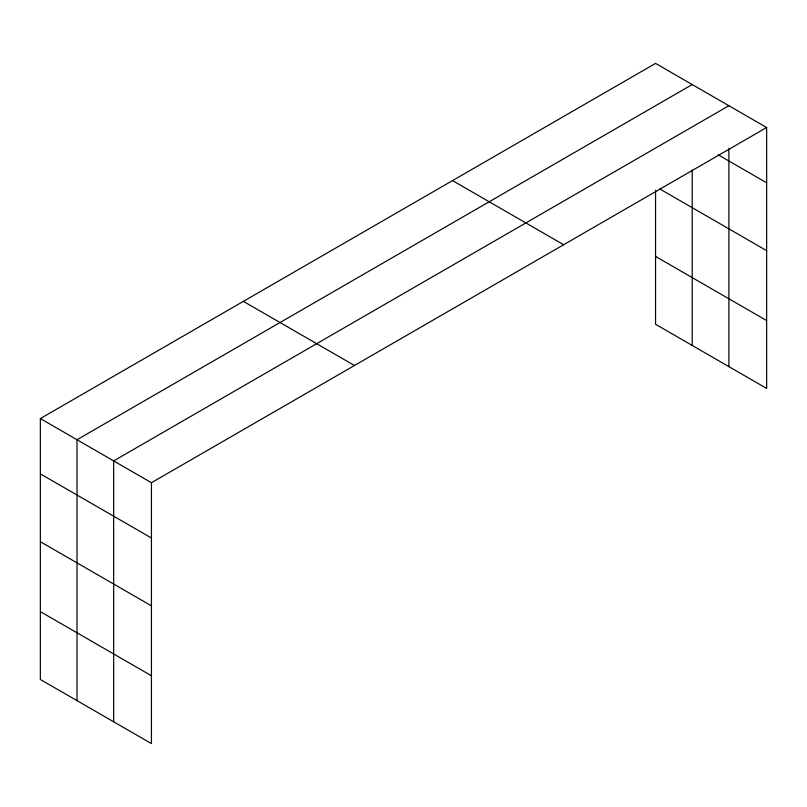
<?xml version="1.0" encoding="UTF-8"?>
<svg xmlns="http://www.w3.org/2000/svg" width="807" height="807" viewBox="0 0 807 807"><rect width="100%" height="100%" fill="white"/><g stroke="black" fill="none" stroke-linecap="round" stroke-linejoin="round"><path stroke-width="1.21" d="M692.214 169.995L692.214 345.457M40.35 418.571L151.444 482.717L151.444 743.61L40.35 679.474L40.35 418.571L655.556 63.39L766.65 127.526L766.65 388.429L655.556 324.283L655.556 190.27M692.214 84.553L77.008 439.744L77.008 700.637M728.882 105.717L113.666 460.908L113.666 721.811M151.444 482.717L766.65 127.526M718.099 154.773L766.65 182.806M659.874 189.009L766.65 250.664M655.556 256.434L766.65 320.571M452.535 180.597L563.629 244.733M243.371 301.364L354.465 365.5M40.35 473.86L151.444 537.997M40.35 541.709L151.444 605.845M40.35 611.625L151.444 675.762M728.882 148.438L728.882 366.62"/></g></svg>
